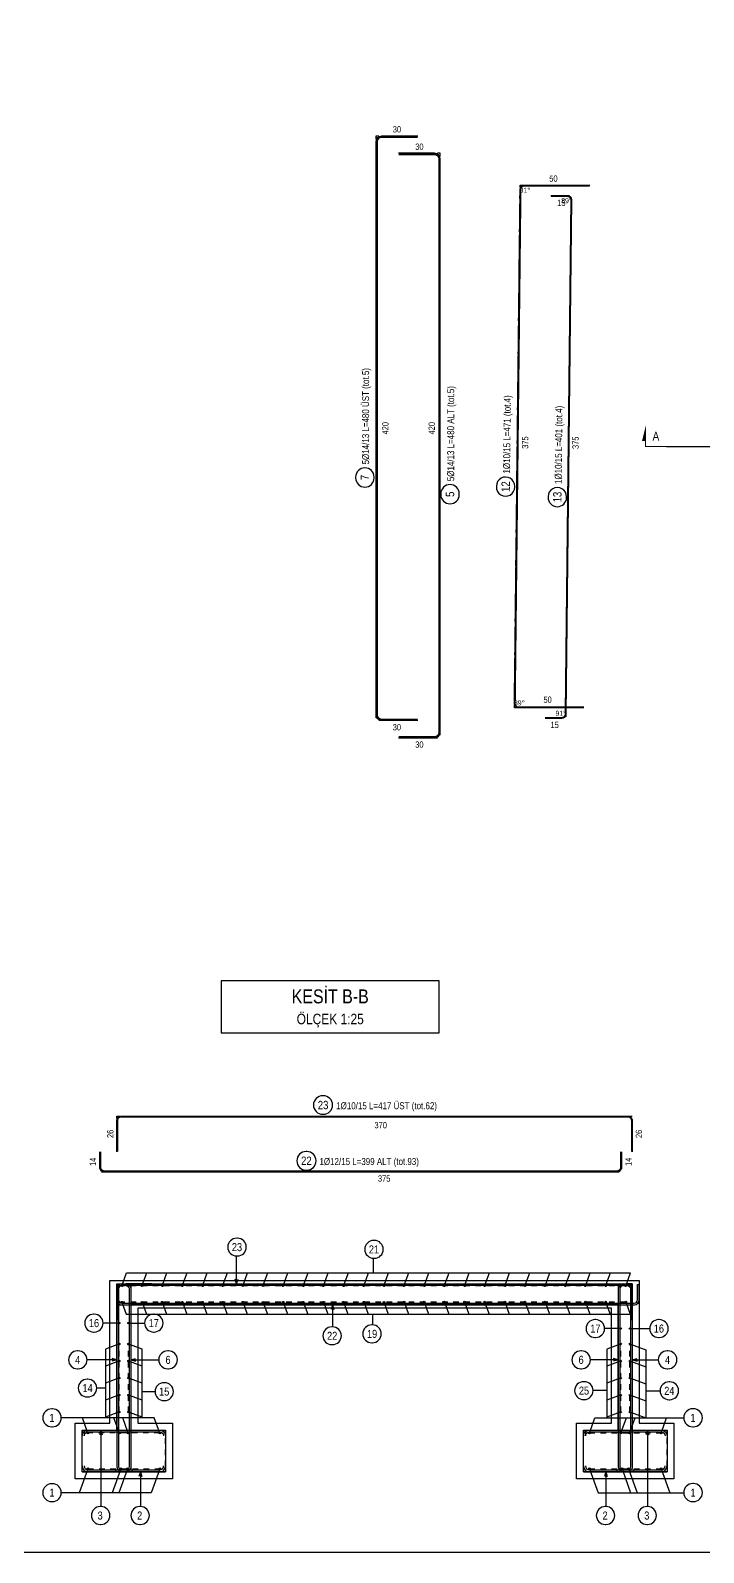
# Model space of a CAD drawing. Header units: metres. Extents: x 419734 to 420376, y 4564732 to 4565123.
# Drawn here: x 419890.7 to 419902.79, y 4564739.35 to 4564766.69 of the extents above; entities that cross this region are included whole.
import ezdxf
from ezdxf.enums import TextEntityAlignment as Align

# ---------------------------------------------------------------- set-up
doc = ezdxf.new("R2010")
doc.units = ezdxf.units.M
for name, pattern in [('ACA_TRATTO1', [1.5, 1, -0.5]), ('CONTINUA', [0]), ('PUNTEGGIATA2', [0.125, 0, -0.125])]:
    doc.linetypes.add(name, pattern=pattern)
for name, color, linetype in [("07-ENTITA' COPRENTE", 7, 'Continuous'), ('07-TITOLI', 4, 'CONTINUA'), ('07_Ferri', 7, 'Continuous'), ('07_Richiami', 7, 'Continuous'), ('07_Tondini', 1, 'Continuous'), ('SW_MAGRONE', 2, 'Continuous'), ('SW_QUOTE', 1, 'Continuous'), ('SW_SEZIONI_CARPENTERIA', 4, 'Continuous'), ('SW_SOTTILE_02', 1, 'Continuous'), ('SW_TESTI', 2, 'Continuous')]:
    doc.layers.add(name, color=color, linetype=linetype)
for name, color, linetype, plot in [('07_finestre_off_sc', 190, 'CONTINUA', False), ('07_GENERATRICI', 31, 'Continuous', False), ('07_Poligonale', 8, 'Continuous', False)]:
    doc.layers.add(name, color=color, linetype=linetype, plot=plot)
doc.styles.add('ACA_1', font='ARIALN.TTF')
doc.styles.add('ITALFERR', font='romans.shx', dxfattribs={"width": 0.8})
doc.styles.add('SWS', font='ARIALN.TTF')

# ---------------------------------------------------------------- blocks, each defined once
blk = doc.blocks.new('*U1817')
at = {"layer": 'SW_QUOTE', "const_width": 0.0003}
blk.add_lwpolyline([(0, 0), (0, -0.006), (0.00159, -0.006)], dxfattribs=at)
at = {"layer": 'SW_QUOTE'}
blk.add_solid([(0.00159, -0.00585), (0.00159, -0.00701), (0.00624, -0.00585)], dxfattribs=at)
at = {"layer": 'SW_TESTI', "style": 'SWS'}
for tag, p in [('RIF_DOC_SEC', (-0.0055, -0.003)), ('RIF_DOC', (-0.0025, -0.003))]:
    blk.add_attdef(tag, text='', height=0.002, rotation=90, dxfattribs=at).set_placement(p, align=Align.MIDDLE)
at = {"layer": 'SW_TESTI', "color": 3, "style": 'SWS'}
blk.add_attdef('SEZ', text='', height=0.0025, dxfattribs=at).set_placement((0.003, -0.003), align=Align.MIDDLE)
blk = doc.blocks.new('*U1836')
at = {"layer": 'SW_TESTI', "color": 3, "style": 'ITALFERR', "width": 0.8}
for tag, p in [('EVENTUALE_1', (0, -0.6)), ('EVENTUALE_2', (0, -1.25))]:
    blk.add_attdef(tag, text='', height=0.3, dxfattribs=at).set_placement(p, align=Align.CENTER)
at = {"layer": 'SW_TESTI', "color": 2, "style": 'ITALFERR', "width": 0.8}
blk.add_attdef('EVENTUALE_3', text='', height=0.3, dxfattribs=at).set_placement((0, -1.9), align=Align.CENTER)
at = {"color": 255}
blk.add_wipeout([(-3.131, 1.5), (-3.131, 0), (3.131, 0), (3.131, 1.5)], dxfattribs=at).dxf.layer = "07-ENTITA' COPRENTE"
at = {"layer": 'SW_SOTTILE_02', "ltscale": 0.02}
blk.add_lwpolyline([(-3.131, 0), (3.131, 0), (3.131, 1.5), (-3.131, 1.5)], close=True, dxfattribs=at)
at = {"layer": 'SW_TESTI', "color": 3, "style": 'ITALFERR', "width": 0.8}
blk.add_attdef('TITOLO', text='', height=0.4, dxfattribs=at).set_placement((0, 0.85), align=Align.CENTER)
at = {"layer": 'SW_TESTI', "color": 2, "style": 'ITALFERR', "width": 0.8}
blk.add_attdef('SCALA', text='', height=0.3, dxfattribs=at).set_placement((0, 0.25), align=Align.CENTER)
blk = doc.blocks.new('ACA_T1000200101177Continuous1000112500200011')
h = blk.add_hatch(color=7)
edge = h.paths.add_edge_path(flags=0)
edge.add_arc((0, 0), 0.005, 0, 360)
at = {"color": 0}
blk.add_circle((0, 0), 0.005, dxfattribs=at)
blk = doc.blocks.new('STC_TCA_07148108937130212000102', base_point=(116.643, 15.75))
at = {"color": 0}
blk.add_lwpolyline([(116.576, 15.748, 1), (116.709, 15.747), (116.709, 15.752, 1), (116.576, 15.753), (116.576, 15.748)], format="xyb", dxfattribs=at)
blk = doc.blocks.new('STC_TCA_07148109000130212000101', base_point=(43.957, 29.436))
at = {"color": 0}
blk.add_lwpolyline([(43.89, 29.434, 1), (44.023, 29.434), (44.023, 29.439, 1), (43.89, 29.439), (43.89, 29.434)], format="xyb", dxfattribs=at)
blk = doc.blocks.new('STC_TCA_07148100130212000102', base_point=(11.118, 11.282))
at = {"color": 0}
blk.add_lwpolyline([(11.116, 11.348, 1), (11.116, 11.215), (11.121, 11.215, 1), (11.121, 11.348), (11.116, 11.348)], format="xyb", dxfattribs=at)
blk = doc.blocks.new('STC_TCA_07148101130212000102', base_point=(112.446, 15.41))
at = {"color": 0}
blk.add_lwpolyline([(112.443, 15.477, 1), (112.443, 15.344), (112.448, 15.344, 1), (112.448, 15.477), (112.443, 15.477)], format="xyb", dxfattribs=at)
blk = doc.blocks.new('ACA_T1400200101177Continuous1000112500200011')
h = blk.add_hatch(color=7)
edge = h.paths.add_edge_path(flags=0)
edge.add_arc((0, 0), 0.007, 0, 360)
at = {"color": 0}
blk.add_circle((0, 0), 0.007, dxfattribs=at)
blk = doc.blocks.new('ACA_T1200200101177Continuous1000112500200011')
h = blk.add_hatch(color=7)
edge = h.paths.add_edge_path(flags=0)
edge.add_arc((0, 0), 0.006, 0, 360)
at = {"color": 0}
blk.add_circle((0, 0), 0.006, dxfattribs=at)
blk = doc.blocks.new('STC_TCA_07147100130214000102', base_point=(14.259, 10.424))
at = {"color": 0}
blk.add_lwpolyline([(14.256, 10.488, 1), (14.256, 10.36), (14.261, 10.36, 1), (14.261, 10.488), (14.256, 10.488)], format="xyb", dxfattribs=at)
blk = doc.blocks.new('STC_TCA_07147100130213000102', base_point=(21.486, 10.424))
at = {"color": 0}
blk.add_lwpolyline([(21.484, 10.488, 1), (21.484, 10.36), (21.489, 10.36, 1), (21.489, 10.488), (21.484, 10.488)], format="xyb", dxfattribs=at)
blk = doc.blocks.new('STC_TCA_07147100130214000101', base_point=(44.669, 8.208))
at = {"color": 0}
blk.add_lwpolyline([(44.667, 8.272, 1), (44.667, 8.144), (44.672, 8.144, 1), (44.672, 8.272), (44.667, 8.272)], format="xyb", dxfattribs=at)
blk = doc.blocks.new('STC_TCA_07147100130213000101', base_point=(45.128, 9.067))
at = {"color": 0}
blk.add_lwpolyline([(45.126, 9.132, 1), (45.126, 9.003), (45.131, 9.003, 1), (45.131, 9.132), (45.126, 9.132)], format="xyb", dxfattribs=at)
blk = doc.blocks.new('aca_arrow2')
at = {"color": 0}
for q in [(-1.1, 0.32), (-1.1, -0.32)]:
    blk.add_line((0, 0), q, dxfattribs=at)

msp = doc.modelspace()

# ---------------------------------------------------------------- linework, layer by layer
at = {"layer": '07_Ferri', "color": 7, "flags": 128}
for points in [[(419897.65728, 4564754.29536), (419897.01228, 4564754.29536, -0.41421356), (419896.90728, 4564754.40036), (419896.90728, 4564764.69036, -0.41421356), (419897.01228, 4564764.79536), (419897.65728, 4564764.79536)], [(419897.31113, 4564753.98286), (419897.95613, 4564753.98286, 0.41421356), (419898.06113, 4564754.08786), (419898.06113, 4564764.37786, 0.41421356), (419897.95613, 4564764.48286), (419897.31113, 4564764.48286)], [(419900.64284, 4564754.52438), (419899.46868, 4564754.52438, -0.41745728), (419899.39368, 4564754.60021), (419899.49584, 4564763.83507, -0.41123098), (419899.5709, 4564763.90924), (419900.74766, 4564763.90822)], [(419899.94563, 4564754.33688), (419900.24646, 4564754.33687, 0.41099092), (419900.32145, 4564754.41104), (419900.42349, 4564763.64522, 0.41745357), (419900.34849, 4564763.72105), (419900.05058, 4564763.72105)], [(419892.25083, 4564746.55398), (419892.25083, 4564747.11648, -0.41421061), (419892.32583, 4564747.19148), (419901.43583, 4564747.19157, -0.41421651), (419901.51083, 4564747.11657), (419901.51083, 4564746.55407)], [(419891.93833, 4564746.55282), (419891.93833, 4564746.28032, 0.41421356), (419892.02833, 4564746.19032), (419901.23333, 4564746.19032, 0.41421356), (419901.32333, 4564746.28032), (419901.32333, 4564746.55282)]]:
    msp.add_lwpolyline(points, format="xyb", dxfattribs=at)
at = {"layer": '07_Ferri', "color": 7, "ltscale": 0.025, "flags": 128}
for points, const_width in [([(419897.65728, 4564754.31286), (419897.01228, 4564754.31286, -0.41421356), (419896.92478, 4564754.40036), (419896.92478, 4564764.69036, -0.41421356), (419897.01228, 4564764.77786), (419897.65728, 4564764.77786)], 0.035), ([(419897.31113, 4564754.00036), (419897.95613, 4564754.00036, 0.41421356), (419898.04363, 4564754.08786), (419898.04363, 4564764.37786, 0.41421356), (419897.95613, 4564764.46536), (419897.31113, 4564764.46536)], 0.035), ([(419900.64284, 4564754.53688), (419899.46868, 4564754.53688, -0.41745728), (419899.40618, 4564754.60007), (419899.50834, 4564763.83493, -0.41123098), (419899.57089, 4564763.89674), (419900.74765, 4564763.89572)], 0.025), ([(419899.94563, 4564754.34938), (419900.24646, 4564754.34937, 0.41099092), (419900.30895, 4564754.41118), (419900.41099, 4564763.64536, 0.41745357), (419900.34849, 4564763.70855), (419900.05058, 4564763.70855)], 0.025), ([(419892.26333, 4564746.55398), (419892.26333, 4564747.11648, -0.41421061), (419892.32583, 4564747.17898), (419901.43583, 4564747.17907, -0.41421651), (419901.49833, 4564747.11657), (419901.49833, 4564746.55407)], 0.025), ([(419891.95333, 4564746.55282), (419891.95333, 4564746.28032, 0.41421356), (419892.02833, 4564746.20532), (419901.23333, 4564746.20532, 0.41421356), (419901.30833, 4564746.28032), (419901.30833, 4564746.55282)], 0.03)]:
    msp.add_lwpolyline(points, format="xyb", dxfattribs=dict(at, const_width=const_width))
at = {"layer": '07_Ferri', "color": 1, "flags": 128}
for points in [[(419892.3409, 4564744.18017, 0.41420271), (419892.2509, 4564744.09018), (419892.25078, 4564740.89518, 0.41422441), (419892.34078, 4564740.80517)], [(419892.25083, 4564744.16767), (419892.25083, 4564744.10517, -0.41421061), (419892.32583, 4564744.18017), (419901.43583, 4564744.18027, -0.41421651), (419901.51083, 4564744.10527), (419901.51083, 4564743.54277)], [(419892.25083, 4564743.89517, 0.41421356), (419892.34083, 4564743.80517), (419901.54583, 4564743.80517, 0.41421356), (419901.63583, 4564743.89517), (419901.63583, 4564744.16767)], [(419892.8759, 4564744.18017), (419892.41081, 4564744.18017, -0.41421356), (419892.50081, 4564744.09017), (419892.50081, 4564740.89517, -0.41421356), (419892.41081, 4564740.80517)], [(419901.35077, 4564744.18017, 0.41421356), (419901.26077, 4564744.09017), (419901.26077, 4564740.89517, 0.41421356), (419901.35077, 4564740.80517)], [(419901.51077, 4564744.18017), (419901.42071, 4564744.18017, -0.41420271), (419901.51071, 4564744.09018), (419901.51083, 4564740.89518, -0.41422441), (419901.42083, 4564740.80517)], [(419891.62577, 4564741.55517), (419891.62577, 4564741.45017, -0.41421356), (419891.73077, 4564741.55517), (419893.02077, 4564741.55517, -0.41421356), (419893.12577, 4564741.45017), (419893.12577, 4564740.80517)], [(419900.63584, 4564741.55517), (419900.63584, 4564741.45017, -0.41421356), (419900.74084, 4564741.55517), (419902.03084, 4564741.55517, -0.41421356), (419902.13584, 4564741.45017), (419902.13584, 4564740.80517)], [(419891.62577, 4564740.91017, 0.41421356), (419891.73077, 4564740.80517), (419893.02077, 4564740.80517, 0.41421356), (419893.12577, 4564740.91017)], [(419900.63584, 4564740.91017, 0.41421356), (419900.74084, 4564740.80517), (419902.03084, 4564740.80517, 0.41421356), (419902.13584, 4564740.91017)]]:
    msp.add_lwpolyline(points, format="xyb", dxfattribs=at)
at = {"layer": '07_Ferri', "color": 1, "ltscale": 0.025, "flags": 128}
for points in [[(419892.25081, 4564744.18017), (419892.25081, 4564744.15017)], [(419892.8759, 4564744.18017), (419892.8759, 4564744.15017)], [(419900.88571, 4564744.18017), (419900.88571, 4564744.15017)], [(419901.51077, 4564744.18017), (419901.51077, 4564744.15017)], [(419891.62577, 4564741.55517), (419891.66077, 4564741.55517)], [(419893.09077, 4564741.55517), (419893.12577, 4564741.55517)], [(419900.63584, 4564741.55517), (419900.67084, 4564741.55517)], [(419902.10084, 4564741.55517), (419902.13584, 4564741.55517)], [(419891.62577, 4564740.80517), (419891.66077, 4564740.80517)], [(419892.22606, 4564740.83517), (419892.22606, 4564740.83517), (419892.22606, 4564740.80517)], [(419892.52578, 4564740.83517), (419892.52578, 4564740.80517)], [(419893.09077, 4564740.80517), (419893.09077, 4564740.80517), (419893.12577, 4564740.80517)], [(419900.63584, 4564740.80517), (419900.67084, 4564740.80517)], [(419901.23583, 4564740.83517), (419901.23583, 4564740.83517), (419901.23583, 4564740.80517)], [(419901.53552, 4564740.83517), (419901.53552, 4564740.80517)], [(419902.10084, 4564740.80517), (419902.10084, 4564740.80517), (419902.13584, 4564740.80517)]]:
    msp.add_lwpolyline(points, dxfattribs=at)
for points in [[(419892.25083, 4564744.16767), (419892.28083, 4564744.16767), (419892.28083, 4564743.89517, 0.41421356), (419892.34083, 4564743.83517), (419901.54583, 4564743.83517, 0.41421356), (419901.60583, 4564743.89517), (419901.60583, 4564744.16767), (419901.63583, 4564744.16767)], [(419892.25083, 4564743.54267), (419892.27583, 4564743.54267), (419892.27583, 4564744.10517, -0.41421061), (419892.32583, 4564744.15517), (419901.43583, 4564744.15527, -0.41421651), (419901.48583, 4564744.10527), (419901.48583, 4564743.54277), (419901.51083, 4564743.54277)], [(419892.3409, 4564744.15017, 0.41420271), (419892.2809, 4564744.09018), (419892.28078, 4564740.89518, 0.41422441), (419892.34078, 4564740.83517)], [(419892.8759, 4564744.15017), (419892.41081, 4564744.15017, -0.41421356), (419892.47081, 4564744.09017), (419892.47081, 4564740.89517, -0.41421356), (419892.41081, 4564740.83517)], [(419901.35077, 4564744.15017, 0.41421356), (419901.29077, 4564744.09017), (419901.29077, 4564740.89517, 0.41421356), (419901.35077, 4564740.83517)], [(419901.51077, 4564744.15017), (419901.42071, 4564744.15017, -0.41420271), (419901.48071, 4564744.09018), (419901.48083, 4564740.89518, -0.41422441), (419901.42083, 4564740.83517)], [(419891.66077, 4564741.55517), (419891.66077, 4564741.45017, -0.41421356), (419891.73077, 4564741.52017), (419893.02077, 4564741.52017, -0.41421356), (419893.09077, 4564741.45017)], [(419900.67084, 4564741.55517), (419900.67084, 4564741.45017, -0.41421356), (419900.74084, 4564741.52017), (419902.03084, 4564741.52017, -0.41421356), (419902.10084, 4564741.45017)], [(419891.66077, 4564740.91017, 0.41421356), (419891.73077, 4564740.84017), (419893.02077, 4564740.84017, 0.41421356), (419893.09077, 4564740.91017)], [(419900.67084, 4564740.91017, 0.41421356), (419900.74084, 4564740.84017), (419902.03084, 4564740.84017, 0.41421356), (419902.10084, 4564740.91017)]]:
    msp.add_lwpolyline(points, format="xyb", dxfattribs=at)
at = {"layer": '07_finestre_off_sc'}
msp.add_lwpolyline([(419901.2608, 4564743.80517), (419892.50081, 4564743.80517), (419892.50081, 4564741.55517), (419893.12577, 4564741.55517), (419893.12577, 4564740.80517), (419891.62577, 4564740.80517), (419891.62577, 4564741.55517), (419892.25084, 4564741.55517), (419892.25084, 4564744.18017), (419901.51077, 4564744.18017), (419901.51077, 4564741.55517), (419902.13584, 4564741.55517), (419902.13584, 4564740.80517), (419900.63584, 4564740.80517), (419900.63584, 4564741.55517), (419901.2608, 4564741.55517)], close=True, dxfattribs=at)
at = {"layer": '07_GENERATRICI', "color": 2, "linetype": 'ACA_TRATTO1', "ltscale": 0.025}
for p, q in [((419901.39476, 4564744.14268), (419892.3406, 4564744.14268)), ((419901.39476, 4564743.8523), (419892.34083, 4564743.85017)), ((419892.29325, 4564741.87767), (419892.29325, 4564743.10026)), ((419892.45834, 4564741.87767), (419892.45834, 4564743.10026)), ((419901.3033, 4564741.87767), (419901.3033, 4564743.10026)), ((419901.4683, 4564741.87767), (419901.4683, 4564743.10026))]:
    msp.add_line(p, q, dxfattribs=at)
at = {"layer": '07_GENERATRICI', "color": 8, "linetype": 'ACA_TRATTO1', "ltscale": 0.025}
for p, q in [((419893.02077, 4564741.50273), (419891.73077, 4564741.50273)), ((419900.74084, 4564741.50273), (419902.03084, 4564741.50273)), ((419891.73077, 4564740.85762), (419893.02077, 4564740.85762)), ((419900.74084, 4564740.85767), (419902.03084, 4564740.85767))]:
    msp.add_line(p, q, dxfattribs=at)
at = {"layer": '07_Poligonale', "linetype": 'PUNTEGGIATA2', "ltscale": 0.025, "flags": 128}
for points in [[(419897.65728, 4564754.29536), (419896.90728, 4564754.29536), (419896.90728, 4564764.79536), (419897.65728, 4564764.79536)], [(419897.31113, 4564753.98286), (419898.06113, 4564753.98286), (419898.06113, 4564764.48286), (419897.31113, 4564764.48286)], [(419900.64284, 4564754.52438), (419899.39284, 4564754.52438), (419899.49666, 4564763.90931), (419900.74766, 4564763.90822)], [(419899.94563, 4564754.33688), (419900.32063, 4564754.33687), (419900.42433, 4564763.72105), (419900.05058, 4564763.72105)], [(419892.25083, 4564746.55398), (419892.25083, 4564747.19148), (419901.51083, 4564747.19157), (419901.51083, 4564746.55407)], [(419891.93833, 4564746.55282), (419891.93833, 4564746.19032), (419901.32333, 4564746.19032), (419901.32333, 4564746.55282)], [(419892.2509, 4564744.18017), (419892.25078, 4564740.80517)], [(419892.25083, 4564743.54267), (419892.25083, 4564744.18017), (419901.51083, 4564744.18027), (419901.51083, 4564743.54277)], [(419892.25083, 4564743.80517), (419901.63583, 4564743.80517), (419901.63583, 4564744.16767)], [(419892.8759, 4564744.18017), (419892.50081, 4564744.18017), (419892.50081, 4564740.80517)], [(419901.26077, 4564744.18017), (419901.26077, 4564740.80517)], [(419901.51077, 4564744.18017), (419901.51071, 4564744.18017), (419901.51083, 4564740.80517)], [(419891.62577, 4564740.80517), (419893.12577, 4564740.80517), (419893.12577, 4564741.55517)], [(419891.62577, 4564740.80517), (419891.62577, 4564741.55517), (419893.12577, 4564741.55517)], [(419900.63584, 4564740.80517), (419900.63584, 4564741.55517), (419902.13584, 4564741.55517)], [(419900.63584, 4564740.80517), (419902.13584, 4564740.80517), (419902.13584, 4564741.55517)]]:
    msp.add_lwpolyline(points, dxfattribs=at)
at = {"layer": '07_Richiami'}
for p, q in [((419892.34488, 4564744.15443), (419892.4259, 4564744.37703)), ((419892.70704, 4564744.15443), (419892.78806, 4564744.37703)), ((419893.06921, 4564744.15443), (419893.15023, 4564744.37703)), ((419893.43137, 4564744.15443), (419893.5124, 4564744.37703)), ((419893.79354, 4564744.15443), (419893.87456, 4564744.37703)), ((419894.15571, 4564744.15443), (419894.23673, 4564744.37703)), ((419894.51787, 4564744.15443), (419894.5989, 4564744.37703)), ((419894.88004, 4564744.15443), (419894.96106, 4564744.37703)), ((419895.24221, 4564744.15443), (419895.32323, 4564744.37703)), ((419895.60437, 4564744.15443), (419895.68539, 4564744.37703)), ((419895.96654, 4564744.15443), (419896.04756, 4564744.37703)), ((419896.32871, 4564744.15443), (419896.40973, 4564744.37703)), ((419896.69087, 4564744.15443), (419896.77189, 4564744.37703)), ((419897.05304, 4564744.15443), (419897.13406, 4564744.37703)), ((419897.4152, 4564744.15443), (419897.49623, 4564744.37703)), ((419897.77737, 4564744.15443), (419897.85839, 4564744.37703)), ((419898.13954, 4564744.15443), (419898.22056, 4564744.37703)), ((419898.5017, 4564744.15443), (419898.58273, 4564744.37703)), ((419898.86387, 4564744.15443), (419898.94489, 4564744.37703)), ((419899.22604, 4564744.15443), (419899.30706, 4564744.37703)), ((419899.5882, 4564744.15443), (419899.66922, 4564744.37703)), ((419899.95037, 4564744.15443), (419900.03139, 4564744.37703)), ((419900.31254, 4564744.15443), (419900.39356, 4564744.37703)), ((419900.6747, 4564744.15443), (419900.75572, 4564744.37703)), ((419901.03687, 4564744.15443), (419901.11789, 4564744.37703)), ((419901.39903, 4564744.15443), (419901.48006, 4564744.37703)), ((419892.34596, 4564743.83608), (419892.41922, 4564743.63478)), ((419892.70811, 4564743.83616), (419892.78141, 4564743.63478)), ((419893.07027, 4564743.83625), (419893.1436, 4564743.63478)), ((419893.43243, 4564743.83633), (419893.50579, 4564743.63478)), ((419893.79459, 4564743.83642), (419893.86798, 4564743.63478)), ((419894.15674, 4564743.8365), (419894.23016, 4564743.63478)), ((419894.5189, 4564743.83659), (419894.59235, 4564743.63478)), ((419894.88106, 4564743.83667), (419894.95454, 4564743.63478)), ((419895.24322, 4564743.83676), (419895.31673, 4564743.63478)), ((419895.60537, 4564743.83684), (419895.67892, 4564743.63478)), ((419895.96753, 4564743.83693), (419896.04111, 4564743.63478)), ((419896.32969, 4564743.83701), (419896.40329, 4564743.63478)), ((419896.69184, 4564743.8371), (419896.76548, 4564743.63478)), ((419897.054, 4564743.83718), (419897.12767, 4564743.63478)), ((419897.41616, 4564743.83727), (419897.48986, 4564743.63478)), ((419897.77832, 4564743.83735), (419897.85205, 4564743.63478)), ((419898.14047, 4564743.83744), (419898.21423, 4564743.63478)), ((419898.50263, 4564743.83752), (419898.57642, 4564743.63478)), ((419898.86479, 4564743.83761), (419898.93861, 4564743.63478)), ((419899.22695, 4564743.83769), (419899.3008, 4564743.63478)), ((419899.5891, 4564743.83778), (419899.66299, 4564743.63478)), ((419899.95126, 4564743.83786), (419900.02518, 4564743.63478)), ((419900.31342, 4564743.83795), (419900.38736, 4564743.63478)), ((419900.67557, 4564743.83803), (419900.74955, 4564743.63478)), ((419901.03773, 4564743.83812), (419901.11174, 4564743.63478)), ((419901.39989, 4564743.8382), (419901.47393, 4564743.63478)), ((419892.28151, 4564743.09598), (419892.04301, 4564743.00918)), ((419892.47009, 4564743.09598), (419892.69976, 4564743.01239)), ((419901.29156, 4564743.09598), (419901.05411, 4564743.00956)), ((419901.48004, 4564743.09598), (419901.75445, 4564742.99611)), ((419892.28151, 4564742.79034), (419892.04301, 4564742.70353)), ((419892.47009, 4564742.79034), (419892.69976, 4564742.70674)), ((419901.29156, 4564742.79034), (419901.05411, 4564742.70391)), ((419901.48004, 4564742.79034), (419901.75445, 4564742.69046)), ((419892.28151, 4564742.48469), (419892.04301, 4564742.39789)), ((419892.47009, 4564742.48469), (419892.69976, 4564742.4011)), ((419901.29156, 4564742.48469), (419901.05411, 4564742.39827)), ((419901.48004, 4564742.48469), (419901.75445, 4564742.38481)), ((419892.28151, 4564742.17904), (419892.04301, 4564742.09224)), ((419892.47009, 4564742.17904), (419892.69976, 4564742.09545)), ((419901.29156, 4564742.17904), (419901.05411, 4564742.09262)), ((419901.48004, 4564742.17904), (419901.75445, 4564742.07917)), ((419891.72479, 4564741.51918), (419891.63207, 4564741.77392)), ((419892.28151, 4564741.8734), (419892.04301, 4564741.7866)), ((419892.29069, 4564741.51918), (419892.19797, 4564741.77392)), ((419892.44697, 4564741.51918), (419892.35425, 4564741.77392)), ((419892.47009, 4564741.8734), (419892.69976, 4564741.78981)), ((419893.01479, 4564741.51918), (419892.92207, 4564741.77392)), ((419900.74683, 4564741.51918), (419900.83955, 4564741.77392)), ((419901.29156, 4564741.8734), (419901.05411, 4564741.78697)), ((419901.31419, 4564741.51918), (419901.40691, 4564741.77392)), ((419901.469, 4564741.51918), (419901.56172, 4564741.77392)), ((419901.48004, 4564741.8734), (419901.75445, 4564741.77352)), ((419902.03683, 4564741.51918), (419902.12955, 4564741.77392)), ((419891.72479, 4564740.84117), (419891.5752, 4564740.43017)), ((419892.31252, 4564740.84117), (419892.16293, 4564740.43017)), ((419892.43701, 4564740.84117), (419892.28742, 4564740.43017)), ((419893.01479, 4564740.84117), (419892.8652, 4564740.43017)), ((419900.74683, 4564740.84123), (419900.89644, 4564740.43017)), ((419901.33302, 4564740.84123), (419901.48263, 4564740.43017)), ((419901.44989, 4564740.84123), (419901.5995, 4564740.43017)), ((419902.03683, 4564740.84123), (419902.18644, 4564740.43017))]:
    msp.add_line(p, q, dxfattribs=at)
at = {"layer": '07_Richiami', "flags": 128}
for points in [[(419894.40205, 4564744.1802), (419894.40205, 4564744.68005)], [(419896.8632, 4564744.37703), (419896.8632, 4564744.63912)], [(419892.4259, 4564744.37703), (419901.48006, 4564744.37703)], [(419896.12521, 4564743.80517), (419896.12521, 4564743.40896)], [(419892.41922, 4564743.63478), (419901.47393, 4564743.63478)], [(419896.84246, 4564743.63478), (419896.84246, 4564743.44316)], [(419892.29325, 4564743.47526), (419892.00575, 4564743.47526)], [(419892.45834, 4564743.47526), (419892.74595, 4564743.47526)], [(419901.3033, 4564743.37767), (419901.01552, 4564743.37767)], [(419901.4683, 4564743.37767), (419901.82327, 4564743.37767)], [(419892.04301, 4564743.00918), (419892.04301, 4564741.7866)], [(419892.69976, 4564743.01239), (419892.69976, 4564741.78981)], [(419901.05411, 4564743.00956), (419901.05411, 4564741.78697)], [(419901.75445, 4564742.99611), (419901.75445, 4564741.77352)], [(419892.25085, 4564742.81517), (419891.71341, 4564742.81517)], [(419892.50081, 4564742.81517), (419893.00276, 4564742.81517)], [(419901.26077, 4564742.81517), (419900.75885, 4564742.81517)], [(419901.51076, 4564742.81517), (419901.9784, 4564742.81517)], [(419892.04301, 4564742.30854), (419891.89045, 4564742.30854)], [(419892.69976, 4564742.24467), (419892.93357, 4564742.24467)], [(419901.05411, 4564742.26303), (419900.81029, 4564742.26303)], [(419901.75445, 4564742.26007), (419902.01037, 4564742.26007)], [(419892.92207, 4564741.77392), (419891.25077, 4564741.77392)], [(419900.83955, 4564741.77392), (419902.43642, 4564741.77392)], [(419891.96349, 4564741.55517), (419891.96349, 4564740.18017)], [(419901.78589, 4564741.55517), (419901.78589, 4564740.18017)], [(419892.67256, 4564740.80517), (419892.67256, 4564740.18017)], [(419901.03687, 4564740.80517), (419901.03687, 4564740.18017)], [(419892.8652, 4564740.43017), (419891.25077, 4564740.43017)], [(419900.89644, 4564740.43017), (419902.43642, 4564740.43017)]]:
    msp.add_lwpolyline(points, dxfattribs=at)
at = {"layer": 'SW_MAGRONE'}
msp.add_lwpolyline([(419901.63577, 4564741.68017), (419902.26084, 4564741.68017), (419902.26084, 4564740.68017), (419900.51084, 4564740.68017), (419900.51084, 4564741.68017), (419901.1358, 4564741.68017), (419901.1358, 4564743.74267), (419892.62581, 4564743.74267), (419892.62581, 4564741.68017), (419893.25077, 4564741.68017), (419893.25077, 4564740.68017), (419891.50077, 4564740.68017), (419891.50077, 4564741.68017), (419892.12584, 4564741.68017), (419892.12584, 4564744.24267), (419901.63577, 4564744.24267)], close=True, dxfattribs=at)
at = {"layer": 'SW_SEZIONI_CARPENTERIA'}
msp.add_lwpolyline([(419902.12374, 4564759.21563), (419917.30839, 4564759.21563)], dxfattribs=at)

# ---------------------------------------------------------------- block references
ref = msp.add_blockref('*U1817', (419902.12374, 4564759.21563), dxfattribs=dict(xscale=-62.5, yscale=62.5, zscale=62.5, rotation=270))
ref.add_attrib('SEZ', 'A', dxfattribs={"layer": 'SW_TESTI', "color": 3, "height": 0.15625, "style": 'SWS'}).set_placement((419901.93624, 4564759.40313), align=Align.MIDDLE)
at = {"layer": '07-TITOLI'}
ref = msp.add_blockref('*U1836', (419896.084, 4564748.68667), dxfattribs=dict(at, xscale=0.625, yscale=0.625, zscale=0.625))
ref.add_attrib('TITOLO', 'KESİT B-B', dxfattribs={"layer": 'SW_TESTI', "color": 3, "height": 0.25, "style": 'SWS'}).set_placement((419896.084, 4564749.21792), align=Align.CENTER)
ref.add_attrib('SCALA', 'ÖLÇEK 1:25', dxfattribs={"layer": 'SW_TESTI', "height": 0.1875, "style": 'SWS'}).set_placement((419896.084, 4564748.84292), align=Align.CENTER)
at = {"layer": '07_Ferri', "color": 7, "xscale": 2.5, "yscale": 2.5, "zscale": 2.5}
for name, p in [('STC_TCA_07148109000130212000101', (419896.70825, 4564758.66039)), ('STC_TCA_07148108937130212000102', (419899.23647, 4564758.4972)), ('STC_TCA_07148109000130212000101', (419898.23839, 4564758.35974)), ('STC_TCA_07148108937130212000102', (419900.16549, 4564758.3093)), ('STC_TCA_07148101130212000102', (419895.95603, 4564747.39055)), ('STC_TCA_07148100130212000102', (419895.65538, 4564746.39062))]:
    msp.add_blockref(name, p, dxfattribs=at)
at = {"layer": '07_Richiami', "color": 7, "xscale": 2.5, "yscale": 2.5, "zscale": 2.5}
for name, p in [('STC_TCA_07147100130213000102', (419894.4083, 4564744.84052)), ('STC_TCA_07147100130213000102', (419896.86945, 4564744.79959)), ('STC_TCA_07147100130214000102', (419891.83903, 4564743.47526)), ('STC_TCA_07147100130213000102', (419892.91267, 4564743.47526)), ('STC_TCA_07147100130214000102', (419900.8488, 4564743.37767)), ('STC_TCA_07147100130213000102', (419901.98999, 4564743.37767)), ('STC_TCA_07147100130214000102', (419896.11896, 4564743.24849)), ('STC_TCA_07147100130214000102', (419896.83621, 4564743.28269)), ('STC_TCA_07147100130214000101', (419891.54669, 4564742.81517)), ('STC_TCA_07147100130213000101', (419893.16948, 4564742.81517)), ('STC_TCA_07147100130214000101', (419900.59214, 4564742.81517)), ('STC_TCA_07147100130213000101', (419902.14511, 4564742.81517)), ('STC_TCA_07147100130214000102', (419891.72373, 4564742.30854)), ('STC_TCA_07147100130213000102', (419893.10029, 4564742.24467)), ('STC_TCA_07147100130214000102', (419900.64357, 4564742.26303)), ('STC_TCA_07147100130213000102', (419902.17709, 4564742.26007)), ('STC_TCA_07147100130214000101', (419891.08405, 4564741.77392)), ('STC_TCA_07147100130213000101', (419902.60314, 4564741.77392)), ('STC_TCA_07147100130214000101', (419891.08405, 4564740.43017)), ('STC_TCA_07147100130213000101', (419902.60314, 4564740.43017)), ('STC_TCA_07147100130214000101', (419891.95724, 4564740.01971)), ('STC_TCA_07147100130214000101', (419892.66631, 4564740.01971)), ('STC_TCA_07147100130214000101', (419901.03062, 4564740.01971)), ('STC_TCA_07147100130214000101', (419901.77964, 4564740.01971))]:
    msp.add_blockref(name, p, dxfattribs=at)
at = {"layer": '07_Richiami', "xscale": 0.078125, "yscale": 0.078125, "zscale": 0.078125}
for p, rotation in [((419894.40205, 4564744.1802), 270), ((419896.12521, 4564743.80517), 90), ((419892.50081, 4564742.81517), 180), ((419901.51076, 4564742.81517), 180.0000000000086), ((419891.96349, 4564741.55517), 90), ((419901.78589, 4564741.55517), 90), ((419892.67256, 4564740.80517), 90), ((419901.03687, 4564740.80517), 90)]:
    msp.add_blockref('aca_arrow2', p, dxfattribs=dict(at, rotation=rotation))
for p in [(419892.25085, 4564742.81517), (419901.26077, 4564742.81517)]:
    msp.add_blockref('aca_arrow2', p, dxfattribs=at)
at = {"layer": '07_Tondini', "xscale": 2.5, "yscale": 2.5, "zscale": 2.5}
for name, p, rotation in [('ACA_T1000200101177Continuous1000112500200011', (419892.3406, 4564744.14268), 180.0000029373595), ('ACA_T1000200101177Continuous1000112500200011', (419892.70277, 4564744.14268), 180.0000029373595), ('ACA_T1000200101177Continuous1000112500200011', (419893.06493, 4564744.14268), 180.0000029373595), ('ACA_T1000200101177Continuous1000112500200011', (419893.4271, 4564744.14268), 180.0000029373595), ('ACA_T1000200101177Continuous1000112500200011', (419893.78927, 4564744.14268), 180.0000029373595), ('ACA_T1000200101177Continuous1000112500200011', (419894.15143, 4564744.14268), 180.0000029373595), ('ACA_T1000200101177Continuous1000112500200011', (419894.5136, 4564744.14268), 180.0000029373595), ('ACA_T1000200101177Continuous1000112500200011', (419894.87576, 4564744.14268), 180.0000029373595), ('ACA_T1000200101177Continuous1000112500200011', (419895.23793, 4564744.14268), 180.0000029373595), ('ACA_T1000200101177Continuous1000112500200011', (419895.6001, 4564744.14268), 180.0000029373595), ('ACA_T1000200101177Continuous1000112500200011', (419895.96226, 4564744.14268), 180.0000029373595), ('ACA_T1000200101177Continuous1000112500200011', (419896.32443, 4564744.14268), 180.0000029373595), ('ACA_T1000200101177Continuous1000112500200011', (419896.6866, 4564744.14268), 180.0000029373595), ('ACA_T1000200101177Continuous1000112500200011', (419897.04876, 4564744.14268), 180.0000029373595), ('ACA_T1000200101177Continuous1000112500200011', (419897.41093, 4564744.14268), 180.0000029373595), ('ACA_T1000200101177Continuous1000112500200011', (419897.7731, 4564744.14268), 180.0000029373595), ('ACA_T1000200101177Continuous1000112500200011', (419898.13526, 4564744.14268), 180.0000029373595), ('ACA_T1000200101177Continuous1000112500200011', (419898.49743, 4564744.14268), 180.0000029373595), ('ACA_T1000200101177Continuous1000112500200011', (419898.85959, 4564744.14268), 180.0000029373595), ('ACA_T1000200101177Continuous1000112500200011', (419899.22176, 4564744.14268), 180.0000029373595), ('ACA_T1000200101177Continuous1000112500200011', (419899.58393, 4564744.14268), 180.0000029373595), ('ACA_T1000200101177Continuous1000112500200011', (419899.94609, 4564744.14268), 180.0000029373595), ('ACA_T1000200101177Continuous1000112500200011', (419900.30826, 4564744.14268), 180.0000029373595), ('ACA_T1000200101177Continuous1000112500200011', (419900.67043, 4564744.14268), 180.0000029373595), ('ACA_T1000200101177Continuous1000112500200011', (419901.03259, 4564744.14268), 180.0000029373595), ('ACA_T1000200101177Continuous1000112500200011', (419901.39476, 4564744.14268), 180.0000029373595), ('ACA_T1200200101177Continuous1000112500200011', (419892.34083, 4564743.85017), 180.0134513242822), ('ACA_T1200200101177Continuous1000112500200011', (419892.70298, 4564743.85026), 180.0134513242822), ('ACA_T1200200101177Continuous1000112500200011', (419893.06514, 4564743.85034), 180.0134513242822), ('ACA_T1200200101177Continuous1000112500200011', (419893.4273, 4564743.85043), 180.0134513242822), ('ACA_T1200200101177Continuous1000112500200011', (419893.78946, 4564743.85051), 180.0134513242822), ('ACA_T1200200101177Continuous1000112500200011', (419894.15161, 4564743.8506), 180.0134513242822), ('ACA_T1200200101177Continuous1000112500200011', (419894.51377, 4564743.85068), 180.0134513242822), ('ACA_T1200200101177Continuous1000112500200011', (419894.87593, 4564743.85077), 180.0134513242822), ('ACA_T1200200101177Continuous1000112500200011', (419895.23808, 4564743.85085), 180.0134513242822), ('ACA_T1200200101177Continuous1000112500200011', (419895.60024, 4564743.85094), 180.0134513242822), ('ACA_T1200200101177Continuous1000112500200011', (419895.9624, 4564743.85102), 180.0134513242822), ('ACA_T1200200101177Continuous1000112500200011', (419896.32456, 4564743.85111), 180.0134513242822), ('ACA_T1200200101177Continuous1000112500200011', (419896.68671, 4564743.85119), 180.0134513242822), ('ACA_T1200200101177Continuous1000112500200011', (419897.04887, 4564743.85128), 180.0134513242822), ('ACA_T1200200101177Continuous1000112500200011', (419897.41103, 4564743.85136), 180.0134513242822), ('ACA_T1200200101177Continuous1000112500200011', (419897.77319, 4564743.85145), 180.0134513242822), ('ACA_T1200200101177Continuous1000112500200011', (419898.13534, 4564743.85153), 180.0134513242822), ('ACA_T1200200101177Continuous1000112500200011', (419898.4975, 4564743.85162), 180.0134513242822), ('ACA_T1200200101177Continuous1000112500200011', (419898.85966, 4564743.8517), 180.0134513242822), ('ACA_T1200200101177Continuous1000112500200011', (419899.22182, 4564743.85179), 180.0134513242822), ('ACA_T1200200101177Continuous1000112500200011', (419899.58397, 4564743.85187), 180.0134513242822), ('ACA_T1200200101177Continuous1000112500200011', (419899.94613, 4564743.85196), 180.0134513242822), ('ACA_T1200200101177Continuous1000112500200011', (419900.30829, 4564743.85204), 180.0134513242822), ('ACA_T1200200101177Continuous1000112500200011', (419900.67044, 4564743.85213), 180.0134513242822), ('ACA_T1200200101177Continuous1000112500200011', (419901.0326, 4564743.85221), 180.0134513242822), ('ACA_T1200200101177Continuous1000112500200011', (419901.39476, 4564743.8523), 180.0134513242822), ('ACA_T1000200101177Continuous1000112500200011', (419892.29325, 4564743.10026), 90), ('ACA_T1000200101177Continuous1000112500200011', (419892.45834, 4564743.10026), 90), ('ACA_T1000200101177Continuous1000112500200011', (419901.3033, 4564743.10026), 90), ('ACA_T1000200101177Continuous1000112500200011', (419901.4683, 4564743.10026), 90), ('ACA_T1000200101177Continuous1000112500200011', (419892.29325, 4564742.79461), 90), ('ACA_T1000200101177Continuous1000112500200011', (419892.45834, 4564742.79461), 90), ('ACA_T1000200101177Continuous1000112500200011', (419901.3033, 4564742.79461), 90), ('ACA_T1000200101177Continuous1000112500200011', (419901.4683, 4564742.79461), 90), ('ACA_T1000200101177Continuous1000112500200011', (419892.29325, 4564742.48897), 90), ('ACA_T1000200101177Continuous1000112500200011', (419892.45834, 4564742.48897), 90), ('ACA_T1000200101177Continuous1000112500200011', (419901.3033, 4564742.48897), 90), ('ACA_T1000200101177Continuous1000112500200011', (419901.4683, 4564742.48897), 90), ('ACA_T1000200101177Continuous1000112500200011', (419892.29325, 4564742.18332), 90), ('ACA_T1000200101177Continuous1000112500200011', (419892.45834, 4564742.18332), 90), ('ACA_T1000200101177Continuous1000112500200011', (419901.3033, 4564742.18332), 90), ('ACA_T1000200101177Continuous1000112500200011', (419901.4683, 4564742.18332), 90), ('ACA_T1000200101177Continuous1000112500200011', (419892.29325, 4564741.87767), 90), ('ACA_T1000200101177Continuous1000112500200011', (419892.45834, 4564741.87767), 90), ('ACA_T1000200101177Continuous1000112500200011', (419901.3033, 4564741.87767), 90), ('ACA_T1000200101177Continuous1000112500200011', (419901.4683, 4564741.87767), 90), ('ACA_T1400200101177Continuous1000112500200011', (419891.73077, 4564741.50273), 180), ('ACA_T1400200101177Continuous1000112500200011', (419892.29667, 4564741.50273), 180), ('ACA_T1400200101177Continuous1000112500200011', (419892.45296, 4564741.50273), 180), ('ACA_T1400200101177Continuous1000112500200011', (419893.02077, 4564741.50273), 180)]:
    msp.add_blockref(name, p, dxfattribs=dict(at, rotation=rotation))
for name, p in [('ACA_T1000200101177Continuous1000112500200011', (419892.29325, 4564743.47526)), ('ACA_T1000200101177Continuous1000112500200011', (419892.45834, 4564743.47526)), ('ACA_T1000200101177Continuous1000112500200011', (419901.3033, 4564743.37767)), ('ACA_T1000200101177Continuous1000112500200011', (419901.4683, 4564743.37767)), ('ACA_T1400200101177Continuous1000112500200011', (419900.74084, 4564741.50273)), ('ACA_T1400200101177Continuous1000112500200011', (419901.30821, 4564741.50273)), ('ACA_T1400200101177Continuous1000112500200011', (419901.46302, 4564741.50274)), ('ACA_T1400200101177Continuous1000112500200011', (419902.03084, 4564741.50273)), ('ACA_T1400200101177Continuous1000112500200011', (419891.73077, 4564740.85762)), ('ACA_T1400200101177Continuous1000112500200011', (419892.31851, 4564740.85762)), ('ACA_T1400200101177Continuous1000112500200011', (419892.443, 4564740.85762)), ('ACA_T1400200101177Continuous1000112500200011', (419893.02077, 4564740.85762)), ('ACA_T1400200101177Continuous1000112500200011', (419900.74084, 4564740.85767)), ('ACA_T1400200101177Continuous1000112500200011', (419901.32703, 4564740.85767)), ('ACA_T1400200101177Continuous1000112500200011', (419901.44391, 4564740.85767)), ('ACA_T1400200101177Continuous1000112500200011', (419902.03084, 4564740.85767))]:
    msp.add_blockref(name, p, dxfattribs=at)

# ---------------------------------------------------------------- texts
at = {"layer": '07_Ferri', "color": 1, "style": 'ACA_1'}
for s, p in [('30', (419897.28228, 4564764.91411)), ('30', (419897.68613, 4564764.60161)), ('15', (419900.23745, 4564763.59455)), ('50', (419899.99057, 4564754.67117)), ('30', (419897.28228, 4564754.17661)), ('30', (419897.68613, 4564753.86411)), ('375', (419897.05353, 4564746.07157))]:
    msp.add_text(s, height=0.1125, dxfattribs=at).set_placement(p, align=Align.MIDDLE_CENTER)
for s, rotation, p in [('50', 359.950259, (419900.09499, 4564764.02751)), ('420', 90, (419897.07444, 4564759.54536)), ('420', 90, (419897.90744, 4564759.54536)), ('375', 89.366192, (419899.58656, 4564759.28742)), ('375', 89.366916, (419900.49122, 4564759.28503)), ('15', 359.998046, (419900.11686, 4564754.21813)), ('370', 0.000577, (419896.99103, 4564747.03004)), ('26', 90, (419892.13208, 4564746.87273)), ('26', 90, (419901.62958, 4564746.87282)), ('14', 90, (419891.81958, 4564746.37157)), ('14', 90, (419901.44208, 4564746.37157))]:
    msp.add_text(s, height=0.1125, rotation=rotation, dxfattribs=at).set_placement(p, align=Align.MIDDLE_CENTER)
at = {"layer": '07_Ferri', "color": 2, "style": 'ACA_1'}
for s, rotation, p in [('5%%c14/13 L=480 ÜST (tot.5)', 90, (419896.78228, 4564758.8957)), ('5%%c14/13 L=480 ALT (tot.5)', 90, (419898.31113, 4564758.59505)), ('1%%c10/15 L=471 (tot.4)', 89.366192, (419899.31438, 4564758.73167)), ('1%%c10/15 L=401 (tot.4)', 89.366916, (419900.24211, 4564758.54378)), ('1%%c10/15 L=417 ÜST (tot.62)', 0.000577, (419896.19134, 4564747.31652))]:
    msp.add_text(s, height=0.125, rotation=rotation, dxfattribs=at).set_placement(p)
at = {"layer": '07_Ferri', "color": 3, "style": 'ACA_1'}
for s, rotation, p in [('7', 90, (419896.78228, 4564758.66039)), ('12', 89.366192, (419899.31177, 4564758.49637)), ('5', 90, (419898.31113, 4564758.35974)), ('13', 89.366916, (419900.23951, 4564758.30848)), ('23', 0.000577, (419895.95603, 4564747.31652))]:
    msp.add_text(s, height=0.15, rotation=rotation, dxfattribs=at).set_placement(p, align=Align.CENTER)
msp.add_text('22', height=0.15, dxfattribs=at).set_placement((419895.65538, 4564746.31532), align=Align.CENTER)
at = {"layer": '07_Ferri', "color": 2, "style": 'ACA_1'}
msp.add_text('1%%c12/15 L=399 ALT (tot.93)', height=0.125, dxfattribs=at).set_placement((419895.8907, 4564746.31532))
at = {"layer": '07_Richiami', "color": 3, "style": 'ACA_1'}
for s, p in [('23', (419894.4083, 4564744.84052)), ('21', (419896.86945, 4564744.79959)), ('16', (419891.83903, 4564743.47526)), ('17', (419892.91267, 4564743.47526)), ('22', (419896.11896, 4564743.24849)), ('19', (419896.83621, 4564743.28269)), ('17', (419900.8488, 4564743.37767)), ('16', (419901.98999, 4564743.37767)), ('4', (419891.54669, 4564742.81517)), ('6', (419893.16948, 4564742.81517)), ('6', (419900.59214, 4564742.81517)), ('4', (419902.14511, 4564742.81517)), ('14', (419891.72373, 4564742.30854)), ('15', (419893.10029, 4564742.24467)), ('25', (419900.64357, 4564742.26303)), ('24', (419902.17709, 4564742.26007)), ('1', (419891.08405, 4564741.77392)), ('1', (419902.60314, 4564741.77392)), ('1', (419891.08405, 4564740.43017)), ('1', (419902.60314, 4564740.43017))]:
    msp.add_text(s, height=0.14375, dxfattribs=at).set_placement(p, align=Align.MIDDLE)
for s, p in [('3', (419891.99583, 4564739.94783)), ('2', (419892.70543, 4564739.94783)), ('2', (419901.06974, 4564739.94783)), ('3', (419901.81823, 4564739.94783))]:
    msp.add_text(s, height=0.14375, dxfattribs=at).set_placement(p, align=Align.RIGHT)
at = {"layer": 'SW_SEZIONI_CARPENTERIA', "color": 1, "style": 'ACA_1'}
for s, p in [('91°', (419899.58612, 4564763.81877)), ('89°', (419900.33383, 4564763.63155)), ('89°', (419899.48334, 4564754.61388)), ('91°', (419900.23113, 4564754.42737))]:
    msp.add_text(s, height=0.09, dxfattribs=at).set_placement(p, align=Align.MIDDLE_CENTER)

# ---------------------------------------------------------------- next in the draw order: linework, layer by layer
at = {"layer": 'SW_SEZIONI_CARPENTERIA'}
msp.add_lwpolyline([(419890.05098, 4564791.43503), (419950.67709, 4564791.43503), (419950.67709, 4564739.35479), (419890.05098, 4564739.35479)], close=True, dxfattribs=at)

doc.saveas('drawing.dxf')
